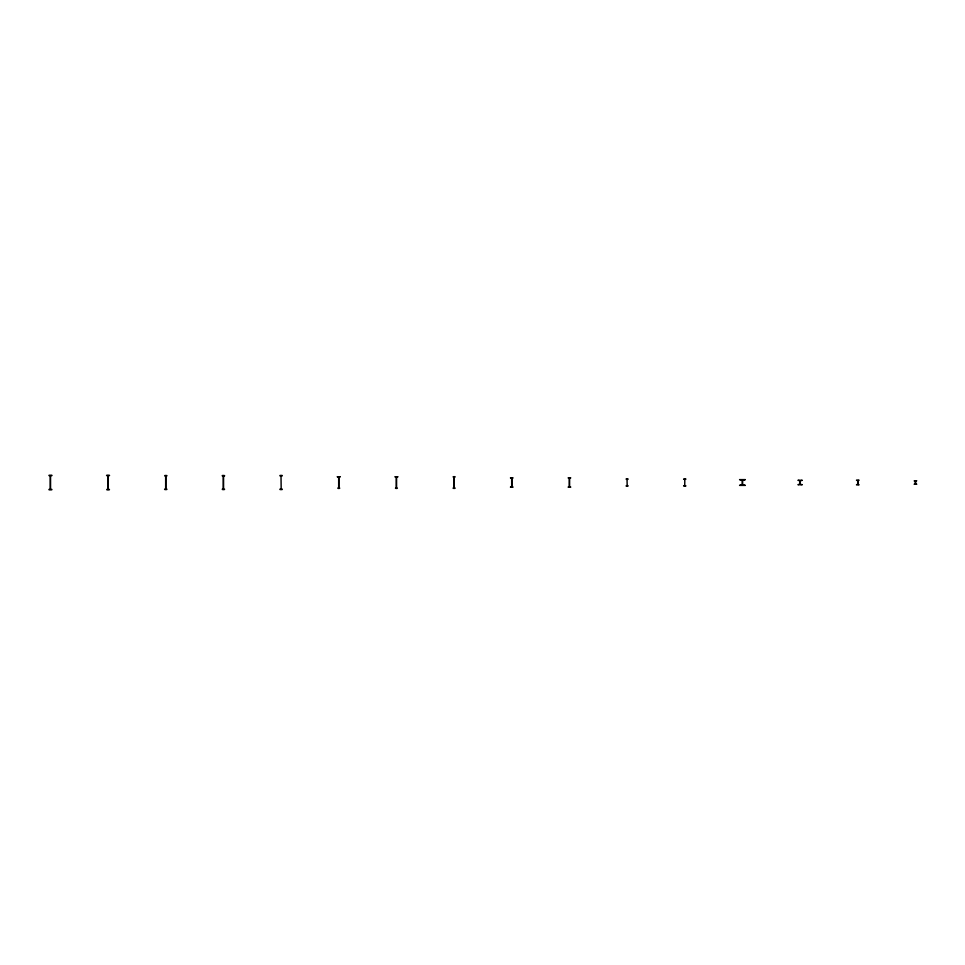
<?xml version="1.0" encoding="UTF-8"?>
<svg xmlns="http://www.w3.org/2000/svg" width="965" height="965" viewBox="0 0 965 965"><rect width="100%" height="100%" fill="white"/><g stroke="black" fill="none" stroke-linecap="round" stroke-linejoin="round"><path stroke-width="1.45" d="M281.177 476.155C285.483 475.13 276.69 475.13 281.008 476.155L281.177 488.845C285.483 489.87 276.69 489.87 281.008 488.845M627.166 479.472L628.167 479.038L626.044 479.038L627.021 479.388L627.178 485.576L628.167 485.962L626.044 485.962L627.045 485.528M915.93 480.92L915.508 483.742L916.75 484.225L914.157 484.225L915.387 483.742L914.977 480.92M684.716 479.448L683.618 479.086L685.934 479.086L684.836 479.448L684.704 485.636L683.618 485.914L685.934 485.914L684.836 485.552M916.75 480.775L914.157 480.92M50.506 475.866L50.506 489.062C55.656 490.16 45.162 490.16 50.325 489.062L50.325 475.938C45.102 474.864 55.813 475.118 50.53 475.793M108.177 475.866L108.177 489.062C112.796 490.196 103.364 490.196 107.996 489.062L107.996 475.938C102.881 474.864 113.158 475.033 108.177 475.866M165.859 476.155L165.847 488.772C169.78 489.882 161.722 489.882 165.654 488.772L165.654 476.228C161.855 475.202 169.852 475.263 165.859 476.155M223.518 476.155L223.518 488.772C227.402 489.906 219.441 489.906 223.325 488.772L223.325 476.228C219.176 475.057 227.631 475.371 223.518 476.155M338.86 477.301L338.848 487.615C342.117 488.748 335.41 488.748 338.667 487.615L338.667 477.385L337.207 476.734L340.307 476.734L338.86 477.301M396.519 477.325L396.506 487.59C399.715 488.748 393.141 488.748 396.35 487.59L396.35 477.41L394.878 476.758L397.978 476.758L396.519 477.325M454.177 477.18L454.177 487.759C457.748 488.628 450.45 488.628 454.02 487.759L454.02 477.241C450.534 476.396 457.868 476.553 454.177 477.18M511.848 478.447L511.848 486.553L513.078 487.108L510.449 487.108L511.691 486.469L511.679 478.447L510.449 477.892L513.078 477.892L511.872 478.375M569.519 478.338L569.519 486.662L570.749 487.108L568.12 487.108L569.362 486.613L569.362 478.338L568.12 477.892L570.749 477.892L569.567 478.23M742.266 484.442L739.564 485.383L745.33 485.383L742.664 484.623L742.628 480.558L745.33 479.617L739.564 479.617L742.182 480.305L742.266 484.442M800.202 480.811L800.25 484.334L802.301 484.695L797.922 484.695L800.033 484.116L800.009 480.739L797.922 480.305L802.301 480.305L800.202 480.811M857.861 480.751L857.861 484.249L859.079 484.804L856.486 484.804L857.716 484.153L857.704 480.751L856.486 480.196L859.079 480.196L857.861 480.751"/></g></svg>
